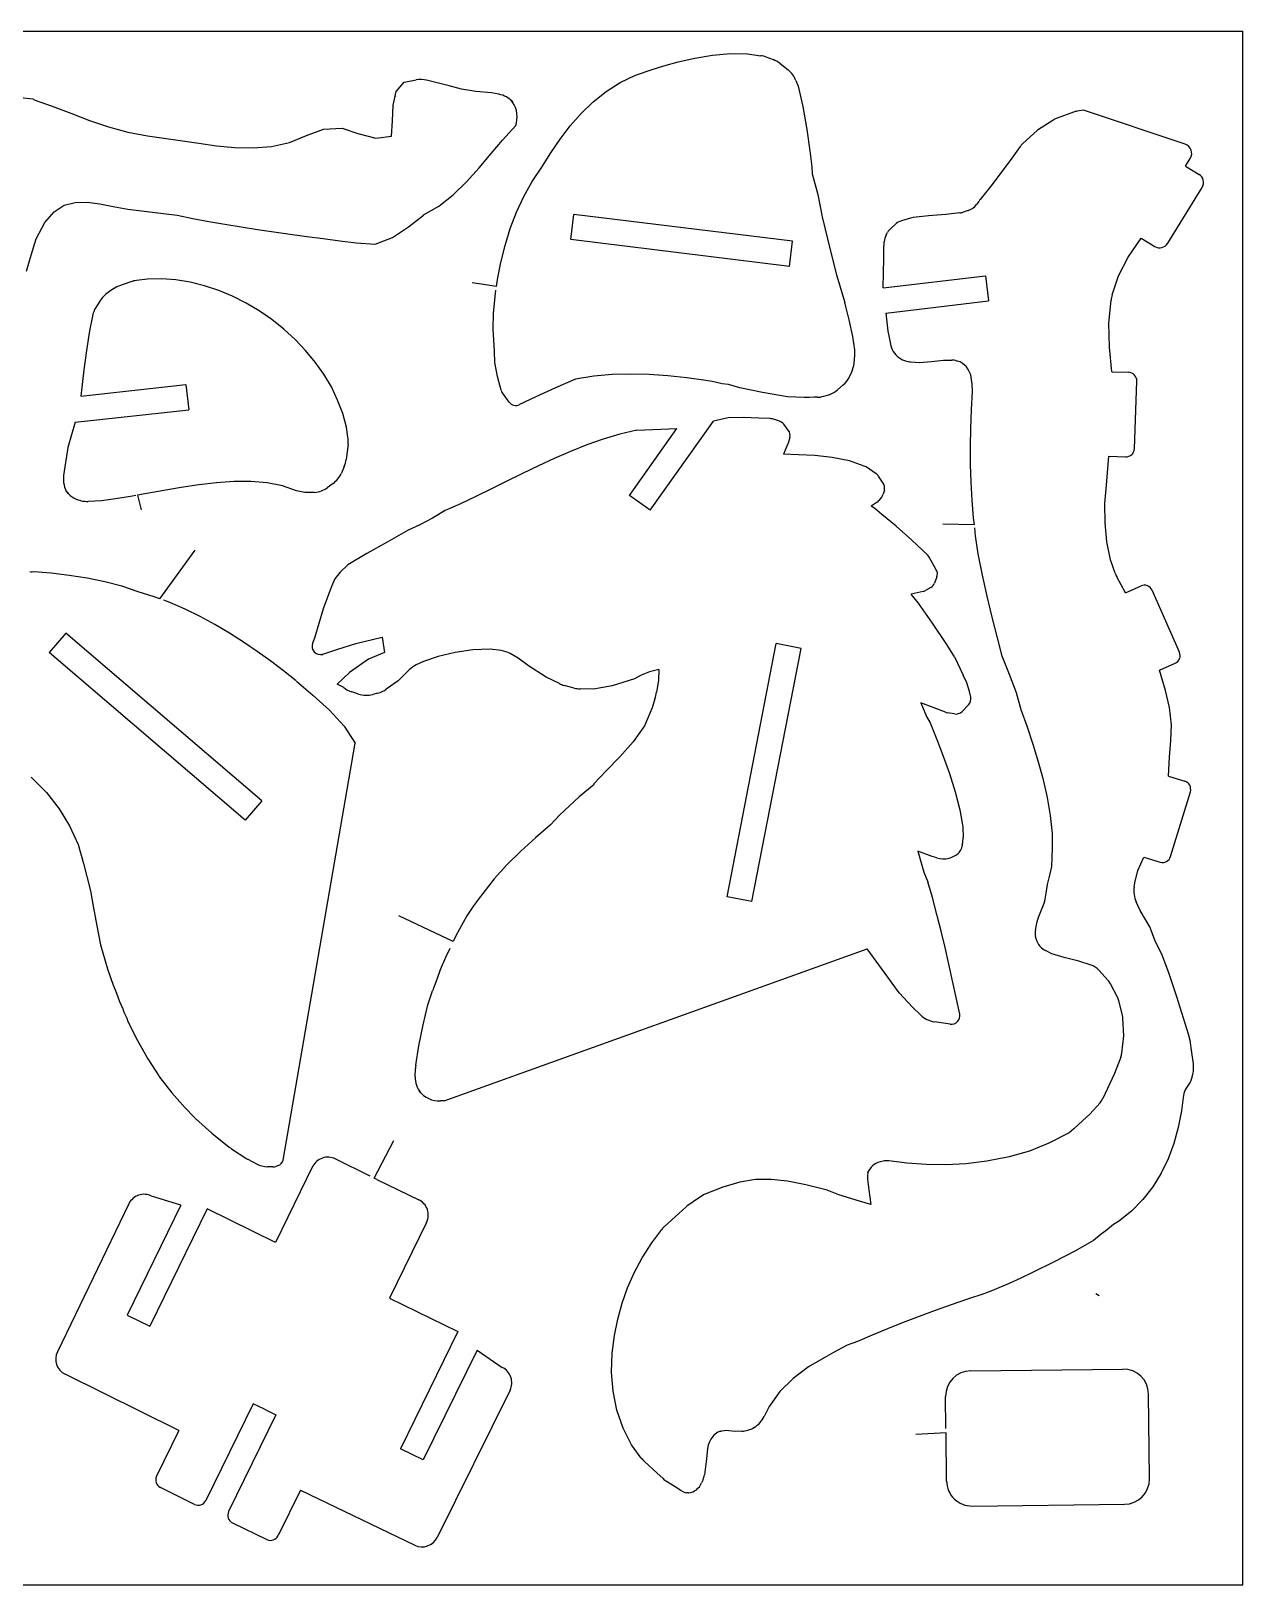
# Model space of a CAD drawing. Extents: x 167 to 467, y 466 to 711.
# Drawn here: x 275.7 to 466.8, y 466.2 to 711.2 of the extents above; entities that cross this region are included whole.
import ezdxf

# ---------------------------------------------------------------- set-up
doc = ezdxf.new("R2010")
doc.units = 0
doc.linetypes.add('AUSGEZOGEN', pattern=[0])
doc.layers.add('01_DREHEN', color=7, linetype='AUSGEZOGEN')
doc.layers.add('02_MITTEL', color=2, linetype='AUSGEZOGEN')

msp = doc.modelspace()

# ---------------------------------------------------------------- linework, layer by layer
at = {"layer": '01_DREHEN'}
for p, q in [((373.646405, 705.114975), (375.46857, 705.722468)), ((375.46857, 705.722468), (377.751784, 706.351755)), ((377.751784, 706.351755), (380.356154, 706.929493)), ((380.356154, 706.929493), (383.141828, 707.382476)), ((383.141828, 707.382476), (385.968942, 707.637376)), ((385.968942, 707.637376), (388.6976, 707.620926)), ((388.6976, 707.620926), (390.772024, 707.320173)), ((391.582235, 707.114447), (392.695523, 706.703843)), ((393.804069, 706.079293), (395.081395, 705.0615)), ((334.523984, 703.145058), (336.427946, 703.489176)), ((341.612199, 702.581845), (338.084503, 703.439684)), ((368.585457, 703.107488), (371.0064, 704.26006)), ((371.0064, 704.26006), (373.646405, 705.114975)), ((396.315792, 703.385303), (396.662304, 702.49592)), ((274.030012, 700.705676), (276.009904, 700.521607)), ((332.797158, 699.501496), (333.272321, 701.661489)), ((333.153902, 700.953987), (333.220084, 700.991845)), ((333.272321, 701.661489), (334.523984, 703.145058)), ((343.588443, 702.052358), (341.612199, 702.581845)), ((345.86496, 701.684025), (343.588443, 702.052358)), ((348.296924, 701.460203), (345.86496, 701.684025)), ((349.46291, 701.238217), (348.296924, 701.460203)), ((364.32793, 700.054714), (366.365363, 701.693571)), ((366.365363, 701.693571), (368.585457, 703.107488)), ((396.662304, 702.49592), (397.412408, 699.298171)), ((276.009904, 700.521607), (276.081216, 700.458789)), ((276.081216, 700.458789), (276.152527, 700.39597)), ((276.152527, 700.39597), (276.223839, 700.333152)), ((276.223839, 700.333152), (279.059052, 699.333253)), ((279.059052, 699.333253), (281.956948, 698.229757)), ((332.690655, 697.031947), (332.797158, 699.501496)), ((351.296913, 700.40888), (351.654362, 700.021539)), ((362.454987, 698.227289), (364.32793, 700.054714)), ((397.412408, 699.298171), (398.037359, 695.70019)), ((440.083048, 698.426674), (437.483114, 697.467741)), ((441.670856, 698.704311), (440.635614, 698.5656)), ((457.694137, 693.342655), (441.670856, 698.704311)), ((281.956948, 698.229757), (284.911568, 697.116756)), ((284.911568, 697.116756), (287.916922, 696.088341)), ((287.916922, 696.088341), (290.967086, 695.238572)), ((321.833037, 695.755725), (324.755617, 695.877182)), ((324.755617, 695.877182), (327.25616, 695.042977)), ((332.54497, 694.619711), (332.690655, 697.031947)), ((350.058752, 693.977976), (352.136491, 696.335292)), ((352.136491, 696.335292), (352.228633, 696.689703)), ((359.129805, 694.152032), (360.728336, 696.247579)), ((360.728336, 696.247579), (362.454987, 698.227289)), ((436.980225, 697.219394), (434.412882, 695.595215)), ((290.967086, 695.238572), (294.056105, 694.661541)), ((294.056105, 694.661541), (302.165572, 693.533294)), ((302.165572, 693.533294), (304.972744, 693.107055)), ((313.595413, 693.023188), (316.480774, 693.636216)), ((316.480774, 693.636216), (319.160828, 694.752325)), ((319.160828, 694.752325), (321.833037, 695.755725)), ((327.25616, 695.042977), (330.073333, 694.288647)), ((330.073333, 694.288647), (332.54497, 694.619711)), ((348.262743, 691.875246), (350.058752, 693.977976)), ((357.641238, 691.976994), (359.129805, 694.152032)), ((398.037359, 695.70019), (398.510225, 692.322008)), ((434.412882, 695.595215), (432.037374, 693.424961)), ((304.972744, 693.107055), (307.824618, 692.83141)), ((307.824618, 692.83141), (310.70443, 692.779164)), ((310.70443, 692.779164), (313.595413, 693.023188)), ((346.380048, 689.650135), (348.262743, 691.875246)), ((356.244374, 689.758789), (357.641238, 691.976994)), ((398.510225, 692.322008), (398.804149, 689.783583)), ((431.67066, 693.012591), (430.076505, 690.794672)), ((457.741868, 689.91059), (458.495228, 691.133362)), ((344.39182, 687.437061), (346.380048, 689.650135)), ((354.741123, 687.501634), (356.244374, 689.758789)), ((398.804149, 689.783583), (398.892214, 688.704994)), ((398.892214, 688.704994), (399.778587, 685.433868)), ((430.076505, 690.794672), (427.021879, 686.757498)), ((457.741868, 689.91059), (459.870292, 688.599251)), ((342.279313, 685.370413), (344.39182, 687.437061)), ((353.414006, 685.116406), (354.741123, 687.501634)), ((427.021879, 686.757498), (425.367197, 684.637772)), ((454.94033, 677.737847), (460.36055, 686.53536)), ((279.341765, 682.720926), (280.939388, 683.737152)), ((280.939388, 683.737152), (282.669275, 684.187329)), ((282.669275, 684.187329), (284.53402, 684.210191)), ((284.53402, 684.210191), (286.536156, 683.944407)), ((286.536156, 683.944407), (288.678344, 683.528717)), ((337.60618, 682.214072), (340.023682, 683.584609)), ((340.023682, 683.584609), (342.279313, 685.370413)), ((352.257916, 682.625052), (353.414006, 685.116406)), ((399.778587, 685.433868), (400.447899, 681.91599)), ((425.144408, 684.335312), (424.777461, 683.846837)), ((425.204702, 684.428442), (425.144408, 684.335312)), ((425.281001, 684.526376), (425.204702, 684.428442)), ((425.367197, 684.637772), (425.281001, 684.526376)), ((277.873841, 680.99998), (279.341765, 682.720926)), ((288.678344, 683.528717), (290.96308, 683.10182)), ((290.96308, 683.10182), (298.756789, 682.178205)), ((298.756789, 682.178205), (301.23106, 681.663217)), ((301.23106, 681.663217), (303.735712, 681.182034)), ((303.735712, 681.182034), (306.266621, 680.731199)), ((335.202495, 680.322774), (337.610427, 682.147007)), ((337.606809, 682.204146), (337.60618, 682.214072)), ((337.608382, 682.179298), (337.606809, 682.204146)), ((337.610427, 682.147007), (337.608382, 682.179298)), ((351.267741, 680.049516), (352.257916, 682.625052)), ((360.814718, 678.318964), (361.302529, 682.289067)), ((395.793549, 678.051116), (361.302529, 682.289067)), ((400.447899, 681.91599), (401.286923, 678.443867)), ((414.355339, 681.7007), (412.952866, 681.273126)), ((417.222684, 682.087257), (414.814449, 681.797514)), ((419.957401, 682.278771), (417.222684, 682.087257)), ((422.158175, 682.536411), (419.957401, 682.278771)), ((423.482217, 682.916538), (422.684945, 682.653031)), ((276.533021, 678.435544), (277.873841, 680.99998)), ((306.266621, 680.731199), (308.81983, 680.307295)), ((308.81983, 680.307295), (311.391284, 679.906834)), ((311.391284, 679.906834), (313.976923, 679.526394)), ((313.976923, 679.526394), (316.572791, 679.162526)), ((316.572791, 679.162526), (319.174762, 678.811805)), ((319.174762, 678.811805), (321.778879, 678.47078)), ((332.694234, 678.63736), (335.202495, 680.322774)), ((350.438344, 677.411729), (351.267741, 680.049516)), ((410.555719, 679.051929), (410.759973, 679.429815)), ((411.94947, 680.707049), (411.324814, 680.14648)), ((275.743231, 675.880647), (276.533021, 678.435544)), ((321.778879, 678.47078), (324.381087, 678.135998)), ((324.381087, 678.135998), (326.977325, 677.804036)), ((326.977325, 677.804036), (329.98581, 677.621028)), ((329.98581, 677.621028), (332.694234, 678.63736)), ((349.764568, 674.733651), (350.438344, 677.411729)), ((395.305738, 674.081012), (360.814718, 678.318964)), ((395.305738, 674.081012), (395.793549, 678.051116)), ((401.286923, 678.443867), (401.748487, 676.51161)), ((401.748487, 676.51161), (402.704118, 672.760293)), ((410.152459, 676.746055), (410.241983, 677.977316)), ((410.192132, 675.361387), (410.152459, 676.746055)), ((448.679113, 675.537657), (450.741507, 678.562937)), ((450.741507, 678.562937), (452.876439, 677.247588)), ((274.977158, 673.322841), (275.743231, 675.880647)), ((349.241335, 672.037243), (349.764568, 674.733651)), ((410.053205, 670.707766), (410.192132, 675.361387)), ((447.183983, 672.602333), (448.679113, 675.537657)), ((291.465256, 671.667951), (289.506783, 670.967102)), ((294.075701, 672.090642), (292.317185, 671.870987)), ((296.307484, 672.139941), (294.075701, 672.090642)), ((298.560544, 671.974813), (296.307484, 672.139941)), ((300.82011, 671.605726), (298.560544, 671.974813)), ((303.071373, 671.043181), (300.82011, 671.605726)), ((349.084409, 670.918824), (345.26021, 671.485561)), ((349.084409, 670.918824), (349.241335, 672.037243)), ((402.704118, 672.760293), (404.009387, 668.399786)), ((410.053205, 670.707766), (426.193001, 672.621973)), ((426.193001, 672.621973), (426.664101, 668.649852)), ((446.19117, 669.607665), (447.183983, 672.602333)), ((288.432433, 670.384308), (287.521199, 669.69098)), ((305.299527, 670.297679), (303.071373, 671.043181)), ((307.489798, 669.379687), (305.299527, 670.297679)), ((309.627345, 668.299739), (307.489798, 669.379687)), ((348.625969, 666.677172), (348.863505, 669.344435)), ((348.863505, 669.344435), (349.003206, 670.340087)), ((286.540135, 668.609701), (285.909599, 667.58887)), ((311.697395, 667.068303), (309.627345, 668.299739)), ((313.685174, 665.695848), (311.697395, 667.068303)), ((348.559925, 664.226206), (348.625969, 666.677172)), ((404.685412, 665.669895), (404.061797, 668.207364)), ((410.467508, 666.728908), (426.664101, 668.649852)), ((410.467508, 666.728908), (410.796357, 663.875671)), ((445.63159, 665.12159), (446.009321, 668.761787)), ((285.388329, 666.260697), (284.930576, 663.939267)), ((315.575841, 664.192906), (313.685174, 665.695848)), ((317.354623, 662.569945), (315.575841, 664.192906)), ((348.761662, 660.753709), (348.559925, 664.226206)), ((405.305366, 663.049948), (404.685412, 665.669895)), ((445.729007, 661.382992), (445.63159, 665.12159)), ((284.930576, 663.939267), (284.435815, 660.851012)), ((319.006713, 660.837467), (317.354623, 662.569945)), ((405.579461, 660.949199), (405.305366, 663.049948)), ((410.796357, 663.875671), (410.946683, 663.160143)), ((410.946683, 663.160143), (411.285374, 661.573615)), ((284.435815, 660.851012), (284.028369, 657.785379)), ((320.517303, 659.005972), (319.006713, 660.837467)), ((348.836934, 658.955856), (348.761662, 660.753709)), ((405.482691, 658.832755), (405.596206, 660.064665)), ((411.835899, 660.433797), (412.050886, 660.173088)), ((413.134467, 659.387149), (413.604729, 659.202685)), ((415.785819, 658.941654), (417.697501, 659.09803)), ((417.697501, 659.09803), (419.576057, 659.296313)), ((419.576057, 659.296313), (420.877273, 659.310985)), ((421.636879, 659.209421), (421.814852, 659.1588)), ((446.110265, 657.489235), (445.729007, 661.382992)), ((284.028369, 657.785379), (283.560028, 653.653699)), ((321.87162, 657.085928), (320.517303, 659.005972)), ((323.054822, 655.087867), (321.87162, 657.085928)), ((349.230557, 656.713219), (348.836934, 658.955856)), ((349.825066, 654.56494), (349.230557, 656.713219)), ((364.422324, 656.767037), (361.556573, 656.304902)), ((367.31441, 657.032355), (364.422324, 656.767037)), ((370.230498, 657.12087), (367.31441, 657.032355)), ((373.168181, 657.052448), (370.230498, 657.12087)), ((376.125067, 656.847071), (373.168181, 657.052448)), ((379.098838, 656.524725), (376.125067, 656.847071)), ((404.734117, 656.693303), (405.106981, 657.471625)), ((414.419483, 659.023277), (415.785819, 658.941654)), ((423.132662, 658.302499), (423.188751, 658.23529)), ((423.895364, 656.98221), (423.52609, 657.720097)), ((424.111848, 655.502559), (423.895364, 656.98221)), ((446.110265, 657.489235), (448.775154, 657.392639)), ((283.560028, 653.653699), (300.137037, 655.458114)), ((300.137037, 655.458114), (300.569877, 651.481642)), ((324.052136, 653.02226), (323.054822, 655.087867)), ((358.404677, 654.922613), (355.282969, 653.530669)), ((361.556573, 656.304902), (358.404677, 654.922613)), ((382.087059, 656.105258), (379.098838, 656.524725)), ((383.123386, 655.943585), (382.087059, 656.105258)), ((384.66698, 655.565086), (383.123386, 655.943585)), ((385.672433, 655.463101), (384.66698, 655.565086)), ((387.445859, 654.954154), (385.672433, 655.463101)), ((391.06413, 654.190108), (387.445859, 654.954154)), ((394.965282, 653.55112), (391.06413, 654.190108)), ((402.862883, 654.621742), (403.767933, 655.417495)), ((423.982496, 651.482068), (424.134423, 654.435302)), ((424.134423, 654.435302), (424.111848, 655.502559)), ((449.672917, 645.352336), (450.059301, 656.011896)), ((324.84879, 650.899573), (324.052136, 653.02226)), ((351.073637, 652.709476), (350.033273, 654.13429)), ((355.282969, 653.530669), (352.731346, 652.295614)), ((397.587319, 653.417256), (394.965282, 653.55112)), ((398.381807, 653.438719), (397.587319, 653.417256)), ((399.196444, 653.453771), (398.381807, 653.438719)), ((399.674214, 653.460638), (399.196444, 653.453771)), ((400.641216, 653.583219), (400.362014, 653.53027)), ((401.433507, 653.806683), (400.641216, 653.583219)), ((401.650041, 653.889463), (401.433507, 653.806683)), ((282.67562, 649.533844), (281.498348, 645.537618)), ((282.67562, 649.533844), (300.569877, 651.481642)), ((325.429942, 648.73034), (324.84879, 650.899573)), ((373.327565, 635.672682), (383.309961, 649.703618)), ((385.612955, 650.218694), (383.309961, 649.703618)), ((388.045685, 650.287714), (385.612955, 650.218694)), ((390.481626, 650.154644), (388.045685, 650.287714)), ((392.235031, 650.103468), (390.481626, 650.154644)), ((393.73331, 649.683007), (392.598152, 650.041984)), ((423.879915, 648.57895), (423.982496, 651.482068)), ((325.675986, 647.183911), (325.429942, 648.73034)), ((365.923788, 646.853985), (363.32551, 645.939158)), ((368.553941, 647.643317), (365.923788, 646.853985)), ((371.218197, 648.285765), (368.553941, 647.643317)), ((370.068307, 637.991501), (377.556391, 648.516511)), ((371.218197, 648.285765), (377.556391, 648.516511)), ((395.111465, 648.280862), (394.389553, 649.222802)), ((395.334002, 647.099268), (395.130591, 646.396145)), ((423.832729, 645.71539), (423.879915, 648.57895)), ((281.498348, 645.537618), (280.843182, 641.146891)), ((325.69473, 646.058825), (325.393178, 643.648598)), ((360.757018, 644.920171), (358.216116, 643.818419)), ((363.32551, 645.939158), (360.757018, 644.920171)), ((395.130591, 646.396145), (394.344916, 644.501354)), ((396.719471, 644.407079), (394.344916, 644.501354)), ((399.266938, 644.268057), (396.719471, 644.407079)), ((423.846978, 642.88076), (423.832729, 645.71539)), ((325.095248, 642.556841), (324.644845, 641.515835)), ((355.700651, 642.655196), (353.208494, 641.451902)), ((358.216116, 643.818419), (355.700651, 642.655196)), ((402.03345, 643.977611), (399.266938, 644.268057)), ((404.774926, 643.4406), (402.03345, 643.977611)), ((407.089636, 642.617909), (404.774926, 643.4406)), ((408.980889, 641.39797), (407.386325, 642.468549)), ((423.928641, 640.064481), (423.846978, 642.88076)), ((445.262127, 639.623492), (445.627284, 644.164785)), ((445.627284, 644.164785), (448.292174, 644.068189)), ((302.161844, 639.671105), (299.376808, 639.251773)), ((304.948235, 639.993137), (302.161844, 639.671105)), ((307.69798, 640.176833), (304.948235, 639.993137)), ((310.373169, 640.181298), (307.69798, 640.176833)), ((312.935869, 639.965501), (310.373169, 640.181298)), ((315.348039, 639.488507), (312.935869, 639.965501)), ((317.57181, 638.709322), (315.348039, 639.488507)), ((323.323428, 639.867081), (322.398109, 639.195431)), ((350.737416, 640.229926), (348.285366, 639.010574)), ((353.208494, 641.451902), (350.737416, 640.229926)), ((410.08326, 639.899497), (409.355193, 641.018258)), ((424.083808, 637.25602), (423.928641, 640.064481)), ((445.024989, 636.729217), (445.262127, 639.623492)), ((283.623394, 637.153095), (283.512913, 637.179476)), ((286.800299, 637.129008), (284.709523, 637.046809)), ((289.009253, 637.420447), (286.800299, 637.129008)), ((291.40935, 637.819442), (289.009253, 637.420447)), ((292.230732, 637.969198), (291.40935, 637.819442)), ((293.962624, 638.28496), (292.48053, 638.014741)), ((292.48053, 638.014741), (293.053037, 635.705693)), ((296.631066, 638.776068), (293.962624, 638.28496)), ((299.376808, 639.251773), (296.631066, 638.776068)), ((318.869326, 638.454476), (317.57181, 638.709322)), ((320.18715, 638.424674), (318.869326, 638.454476)), ((320.472546, 638.455106), (320.18715, 638.424674)), ((345.850113, 637.815236), (343.429502, 636.66524)), ((348.285366, 639.010574), (345.850113, 637.815236)), ((373.327565, 635.672682), (370.068307, 637.991501)), ((409.828911, 637.715812), (409.387889, 637.171796)), ((410.249757, 638.812996), (410.077192, 638.196213)), ((424.318446, 634.444728), (424.083808, 637.25602)), ((341.021405, 635.581986), (338.98221, 634.388866)), ((343.429502, 636.66524), (341.021405, 635.581986)), ((409.121236, 636.922284), (408.195302, 636.268462)), ((408.765284, 635.90972), (408.195302, 636.268462)), ((409.865849, 634.954246), (408.765284, 635.90972)), ((412.119242, 633.142933), (409.865849, 634.954246)), ((445.044689, 633.676848), (445.024989, 636.729217)), ((335.159816, 632.490475), (331.862111, 630.620556)), ((337.004017, 633.351191), (335.159816, 632.490475)), ((338.98221, 634.388866), (337.004017, 633.351191)), ((414.578679, 630.930362), (412.119242, 633.142933)), ((424.443566, 633.34086), (419.459072, 633.426757)), ((424.443566, 633.34086), (424.318446, 634.444728)), ((424.638611, 631.620081), (424.495098, 632.886225)), ((445.330604, 630.65234), (445.044689, 633.676848)), ((331.862111, 630.620556), (328.634111, 628.809404)), ((417.090868, 628.57911), (414.578679, 630.930362)), ((425.050344, 628.771451), (424.638611, 631.620081)), ((445.892169, 627.841601), (445.330604, 630.65234)), ((296.027079, 621.684537), (301.592205, 629.350344)), ((328.634111, 628.809404), (325.667032, 627.014248)), ((418.448166, 626.270868), (417.344898, 628.253879)), ((425.735677, 625.404548), (425.050344, 628.771451)), ((446.627267, 625.748172), (445.892169, 627.841601)), ((275.726154, 625.868288), (275.540813, 625.951445)), ((275.876543, 625.860949), (275.726154, 625.868288)), ((276.13901, 625.945619), (275.876543, 625.860949)), ((278.889337, 625.704313), (276.13901, 625.945619)), ((281.706321, 625.37603), (278.889337, 625.704313)), ((284.537795, 624.940492), (281.706321, 625.37603)), ((287.331532, 624.377296), (284.537795, 624.940492)), ((323.632825, 624.821994), (323.06923, 623.643013)), ((324.468718, 625.890576), (323.632825, 624.821994)), ((325.667032, 627.014248), (324.468718, 625.890576)), ((418.529732, 625.149894), (418.150571, 624.149977)), ((426.4632, 622.078327), (425.735677, 625.404548)), ((448.281206, 622.644645), (446.901892, 625.135956)), ((290.035348, 623.666089), (287.331532, 624.377296)), ((292.597012, 622.786516), (290.035348, 623.666089)), ((295.14353, 622.012787), (292.597012, 622.786516)), ((323.06923, 623.643013), (321.776944, 620.09316)), ((416.348506, 622.814068), (414.485544, 622.401655)), ((415.621794, 621.016652), (414.485544, 622.401655)), ((417.590572, 623.479833), (416.74702, 622.972986)), ((448.281206, 622.644645), (450.721758, 623.719204)), ((456.777549, 613.274002), (452.479313, 623.036208)), ((296.027079, 621.684537), (295.14353, 622.012787)), ((297.586623, 621.105145), (296.625053, 621.462381)), ((299.995499, 620.063276), (297.586623, 621.105145)), ((302.365855, 618.902602), (299.995499, 620.063276)), ((321.776944, 620.09316), (320.398564, 615.501025)), ((417.841627, 617.823414), (415.621794, 621.016652)), ((427.241704, 618.788027), (426.4632, 622.078327)), ((304.693356, 617.638611), (302.365855, 618.902602)), ((306.97376, 616.286803), (304.693356, 617.638611)), ((420.089259, 614.461875), (417.841627, 617.823414)), ((428.079929, 615.528967), (427.241704, 618.788027)), ((281.18454, 616.272176), (278.584995, 613.232103)), ((312.091949, 589.843465), (281.18454, 616.272176)), ((309.202785, 614.862626), (306.97376, 616.286803)), ((320.398564, 615.501025), (320.093909, 614.671626)), ((326.937445, 614.633813), (331.057402, 615.610639)), ((331.057402, 615.610639), (331.422005, 613.221718)), ((428.836216, 612.646369), (428.079929, 615.528967)), ((309.492403, 586.803392), (278.584995, 613.232103)), ((311.376117, 613.381595), (309.202785, 614.862626)), ((313.489452, 611.859131), (311.376117, 613.381595)), ((321.573795, 612.891877), (324.080617, 613.739604)), ((321.698995, 612.926306), (321.573795, 612.891877)), ((324.080617, 613.739604), (326.937445, 614.633813)), ((331.422005, 613.221718), (328.905535, 612.191752)), ((339.909442, 612.570733), (337.599773, 611.784811)), ((342.554617, 613.221651), (339.909442, 612.570733)), ((345.345055, 613.642479), (342.554617, 613.221651)), ((348.090432, 613.738258), (345.345055, 613.642479)), ((349.842788, 613.511828), (348.090432, 613.738258)), ((352.531463, 612.344076), (351.268672, 613.043703)), ((385.451462, 574.697436), (393.215924, 614.615575)), ((389.377836, 573.933719), (397.142298, 613.851858)), ((397.142298, 613.851858), (393.215924, 614.615575)), ((421.327216, 612.549715), (420.089259, 614.461875)), ((421.327216, 612.549715), (422.666161, 609.667776)), ((429.980177, 609.731893), (428.836216, 612.646369)), ((315.538524, 610.310755), (313.489452, 611.859131)), ((317.519028, 608.751887), (315.538524, 610.310755)), ((325.920112, 610.057164), (323.95325, 608.227156)), ((328.905535, 612.191752), (325.920112, 610.057164)), ((335.315596, 610.46078), (333.587694, 608.740961)), ((337.599773, 611.784811), (336.456607, 611.255463)), ((354.153126, 611.125014), (352.531463, 612.344076)), ((356.910368, 609.346572), (354.153126, 611.125014)), ((373.22689, 610.145535), (371.906301, 609.616848)), ((374.675182, 610.54813), (373.22689, 610.145535)), ((374.675182, 610.54813), (374.629045, 608.813508)), ((453.654001, 610.441887), (456.094552, 611.516446)), ((454.560204, 607.223498), (453.654001, 610.441887)), ((317.550447, 608.68364), (320.162851, 606.510164)), ((325.002711, 607.715228), (323.95325, 608.227156)), ((325.018568, 607.702391), (325.002711, 607.715228)), ((333.587694, 608.740961), (331.717983, 607.420173)), ((359.035992, 608.307715), (356.910368, 609.346572)), ((361.349991, 607.615981), (359.768504, 608.034736)), ((367.312382, 607.948886), (364.373791, 607.431969)), ((370.836495, 609.050752), (367.312382, 607.948886)), ((371.906301, 609.616848), (370.836495, 609.050752)), ((374.629045, 608.813508), (374.312402, 606.969033)), ((423.232092, 608.433023), (422.666161, 609.667776)), ((423.703991, 607.077331), (423.232092, 608.433023)), ((431.115195, 606.876522), (429.980177, 609.731893)), ((320.162851, 606.510164), (322.782951, 604.144836)), ((327.33271, 606.669251), (326.292454, 607.009339)), ((330.412504, 606.81487), (329.578057, 606.598865)), ((364.373791, 607.431969), (362.274808, 607.483952)), ((374.0841, 605.937195), (373.638118, 604.516315)), ((419.883999, 603.797307), (415.980773, 605.280343)), ((415.980773, 605.280343), (416.912824, 603.138747)), ((423.88662, 606.17685), (423.703991, 607.077331)), ((431.844573, 604.171182), (431.115195, 606.876522)), ((455.21864, 604.538369), (454.560204, 607.223498)), ((322.782951, 604.144836), (325.099843, 601.602702)), ((373.638118, 604.516315), (372.425253, 601.663455)), ((416.912824, 603.138747), (417.47592, 602.116137)), ((421.322071, 603.528517), (420.135441, 603.729005)), ((423.537334, 604.983893), (422.501624, 603.915266)), ((432.809477, 601.446565), (431.844573, 604.171182)), ((455.54416, 601.812328), (455.21864, 604.538369)), ((325.099843, 601.602702), (326.802624, 598.898808)), ((372.425253, 601.663455), (370.625302, 599.115933)), ((417.47592, 602.116137), (417.910266, 601.054343)), ((417.910266, 601.054343), (418.638807, 599.247228)), ((433.730839, 598.697901), (432.809477, 601.446565)), ((455.405187, 599.343402), (455.54416, 601.812328)), ((315.481083, 533.189209), (326.802624, 598.898808)), ((370.625302, 599.115933), (368.556873, 596.780663)), ((418.638807, 599.247228), (419.545541, 596.886159)), ((434.582191, 595.927313), (433.730839, 598.697901)), ((455.23953, 596.719953), (455.405187, 599.343402)), ((368.556873, 596.780663), (366.43309, 594.592625)), ((419.545541, 596.886159), (420.514464, 594.162497)), ((435.337115, 593.137016), (434.582191, 595.927313)), ((455.060943, 593.699766), (455.23953, 596.719953)), ((275.714134, 593.559149), (278.154669, 591.1184)), ((366.43309, 594.592625), (364.467075, 592.4868)), ((420.514464, 594.162497), (421.429575, 591.267609)), ((435.969121, 590.329202), (435.337115, 593.137016)), ((455.060943, 593.699766), (457.611924, 592.922936)), ((278.154669, 591.1184), (280.13616, 588.593466)), ((362.117652, 590.45111), (359.08473, 587.596704)), ((364.473099, 592.419871), (362.117652, 590.45111)), ((364.467075, 592.4868), (364.469976, 592.454573)), ((364.469976, 592.454573), (364.472208, 592.429776)), ((364.472208, 592.429776), (364.473099, 592.419871)), ((421.429575, 591.267609), (422.17487, 588.392857)), ((455.391683, 581.055106), (458.499, 591.259031)), ((280.13616, 588.593466), (281.764259, 585.899656)), ((312.091949, 589.843465), (309.492403, 586.803392)), ((422.17487, 588.392857), (422.634347, 585.729606)), ((436.451719, 587.506066), (435.969121, 590.329202)), ((281.764259, 585.899656), (283.144673, 582.952238)), ((357.589546, 586.065234), (355.252119, 584.013958)), ((359.08473, 587.596704), (357.589546, 586.065234)), ((422.634347, 585.729606), (422.676851, 584.063275)), ((436.758485, 584.669789), (436.451719, 587.506066)), ((355.252119, 584.013958), (352.943268, 581.915057)), ((436.745154, 582.372372), (436.758485, 584.669789)), ((283.144673, 582.952238), (283.990105, 579.94602)), ((352.943268, 581.915057), (350.736867, 579.757367)), ((417.787509, 581.053253), (415.540575, 581.897182)), ((415.540575, 581.897182), (416.4872, 578.605963)), ((418.539551, 580.84183), (417.787509, 581.053253)), ((420.195621, 580.726137), (420.438182, 580.776688)), ((421.897062, 581.533602), (421.887608, 581.525992)), ((422.533805, 582.896418), (422.346244, 582.217305)), ((436.636155, 579.477695), (436.745154, 582.372372)), ((450.221962, 578.839812), (451.176797, 580.94486)), ((451.176797, 580.94486), (453.727778, 580.16803)), ((283.990105, 579.94602), (285.086108, 575.6289)), ((350.736867, 579.757367), (348.70679, 577.529724)), ((416.4872, 578.605963), (417.104816, 577.07687)), ((436.370548, 578.08771), (436.636155, 579.477695)), ((449.752627, 576.877593), (450.221962, 578.839812)), ((348.70679, 577.529724), (346.92691, 575.220967)), ((417.819673, 574.577109), (417.104816, 577.07687)), ((435.750167, 575.244834), (435.989054, 576.648305)), ((435.989054, 576.648305), (436.370548, 578.08771)), ((449.64519, 576.228357), (449.752627, 576.877593)), ((285.086108, 575.6289), (285.480865, 573.24231)), ((345.942369, 573.887878), (345.497114, 573.283919)), ((346.386506, 574.487475), (345.942369, 573.887878)), ((346.92691, 575.220967), (346.386506, 574.487475)), ((389.377836, 573.933719), (385.451462, 574.697436)), ((418.547092, 571.91895), (417.819673, 574.577109)), ((434.487489, 571.315096), (435.446905, 573.71335)), ((435.607545, 574.304103), (435.750167, 575.244834)), ((450.601614, 572.51905), (449.964703, 573.888261)), ((285.480865, 573.24231), (286.099555, 570.12438)), ((342.247955, 567.669738), (333.675267, 571.673263)), ((344.431925, 571.717362), (342.665254, 568.549913)), ((345.497114, 573.283919), (344.431925, 571.717362)), ((419.225066, 569.291762), (418.547092, 571.91895)), ((452.09314, 569.94121), (450.601614, 572.51905)), ((286.099555, 570.12438), (286.670565, 567.102114)), ((342.665254, 568.549913), (342.247955, 567.669738)), ((419.850349, 566.679904), (419.225066, 569.291762)), ((434.087432, 569.456366), (434.342401, 570.816096)), ((434.146628, 568.176785), (434.093656, 568.441328)), ((453.005569, 567.607465), (452.09314, 569.94121)), ((286.670565, 567.102114), (287.760491, 563.338472)), ((340.854554, 542.530689), (407.520462, 566.466849)), ((341.7258, 566.568397), (341.049608, 565.142161)), ((410.79355, 562.044105), (407.520462, 566.466849)), ((422.131576, 556.211595), (419.850349, 566.679904)), ((434.864233, 566.822128), (434.779918, 566.915742)), ((436.672122, 565.721704), (435.67132, 566.212613)), ((453.980449, 565.644957), (453.005569, 567.607465)), ((341.049608, 565.142161), (340.217772, 563.180729)), ((438.603888, 565.139552), (436.672122, 565.721704)), ((440.9283, 564.526266), (438.603888, 565.139552)), ((442.853134, 563.935112), (440.9283, 564.526266)), ((455.151813, 562.534589), (453.980449, 565.644957)), ((287.760491, 563.338472), (288.309033, 561.798321)), ((288.309033, 561.798321), (288.580668, 560.939434)), ((339.683597, 561.633307), (339.030084, 559.867025)), ((340.217772, 563.180729), (339.683597, 561.633307)), ((412.582497, 559.576258), (410.79355, 562.044105)), ((445.532685, 561.499242), (444.066148, 563.154415)), ((456.354338, 558.947152), (455.151813, 562.534589)), ((288.580668, 560.939434), (289.167197, 559.520324)), ((289.167197, 559.520324), (289.66401, 558.192249)), ((338.284264, 557.676481), (339.030084, 559.867025)), ((414.668405, 557.307564), (412.582497, 559.576258)), ((446.995592, 558.884023), (445.896683, 560.972522)), ((457.422725, 555.553399), (456.354338, 558.947152)), ((289.66401, 558.192249), (290.15637, 557.049595)), ((290.15637, 557.049595), (290.360108, 556.509877)), ((290.360108, 556.509877), (290.788498, 555.569992)), ((337.560038, 554.525539), (338.284264, 557.676481)), ((415.955626, 556.061954), (414.668405, 557.307564)), ((447.793044, 556.03273), (447.221025, 558.295789)), ((290.788498, 555.569992), (290.97824, 555.012813)), ((290.97824, 555.012813), (292.500713, 552.035148)), ((336.82822, 551.177844), (337.560038, 554.525539)), ((420.631819, 554.60902), (418.146152, 554.980376)), ((447.994679, 552.777245), (447.871634, 555.499653)), ((458.191612, 553.024096), (457.422725, 555.553399)), ((292.500713, 552.035148), (294.13811, 549.128653)), ((447.695545, 550.065886), (447.994679, 552.777245)), ((458.495673, 552.030035), (458.191612, 553.024096)), ((458.720251, 550.1663), (458.495673, 552.030035)), ((294.13811, 549.128653), (295.83818, 546.491966)), ((336.360131, 548.154451), (336.82822, 551.177844)), ((447.531245, 549.394211), (446.530884, 546.814444)), ((458.986988, 548.371076), (458.720251, 550.1663)), ((336.289078, 546.323452), (336.313763, 547.61868)), ((446.530884, 546.814444), (444.706536, 542.896751)), ((459.00586, 547.650385), (458.986988, 548.371076)), ((296.024561, 546.227099), (297.899973, 543.778891)), ((336.929381, 544.051241), (337.128126, 543.795107)), ((457.828531, 544.549053), (457.695563, 544.263366)), ((458.453498, 545.482896), (457.828531, 544.549053)), ((458.611071, 545.810079), (458.453498, 545.482896)), ((297.899973, 543.778891), (300.020185, 541.411799)), ((340.854554, 542.530689), (340.248673, 542.50657)), ((444.265114, 542.231775), (442.649286, 540.448753)), ((457.35173, 543.062202), (457.095866, 540.974953)), ((300.020185, 541.411799), (301.360265, 540.016315)), ((301.698341, 539.674156), (304.222678, 537.409447)), ((441.555137, 539.401573), (440.104913, 538.135571)), ((442.649286, 540.448753), (441.555137, 539.401573)), ((457.095866, 540.974953), (456.587234, 538.345304)), ((304.222678, 537.409447), (306.961873, 535.228962)), ((439.37786, 537.502292), (436.180587, 535.835027)), ((440.104913, 538.135571), (439.37786, 537.502292)), ((456.587234, 538.345304), (455.891516, 535.81511)), ((307.309604, 534.981277), (309.550049, 533.490356)), ((329.811717, 530.333789), (332.9005, 536.249592)), ((433.123174, 534.607075), (429.954844, 533.69881)), ((436.180587, 535.835027), (433.123174, 534.607075)), ((455.891516, 535.81511), (454.997323, 533.398376)), ((310.722639, 532.830943), (309.843671, 533.31265)), ((311.32805, 532.552372), (310.722639, 532.830943)), ((311.280039, 532.57691), (311.32805, 532.552372)), ((313.838308, 532.121607), (313.012992, 532.139645)), ((320.101056, 532.150342), (314.250603, 520.183506)), ((314.645887, 532.314823), (314.309185, 532.196592)), ((329.172598, 530.650139), (323.679673, 533.369022)), ((410.069151, 533.01094), (409.567589, 532.896127)), ((413.808661, 532.717995), (410.983728, 533.058962)), ((416.916536, 532.4815), (413.808661, 532.717995)), ((419.97145, 532.430927), (416.916536, 532.4815)), ((423.098972, 532.592029), (419.97145, 532.430927)), ((426.424672, 532.99056), (423.098972, 532.592029)), ((429.954844, 533.69881), (426.424672, 532.99056)), ((454.997323, 533.398376), (453.893406, 531.109117)), ((330.240246, 530.121676), (329.811717, 530.333789)), ((330.240246, 530.121676), (336.83235, 526.938824)), ((387.439445, 529.704174), (384.795013, 528.926927)), ((389.920892, 530.101038), (387.439445, 529.704174)), ((392.389464, 530.144006), (389.920892, 530.101038)), ((394.99529, 529.859665), (392.389464, 530.144006)), ((397.888481, 529.274503), (394.99529, 529.859665)), ((401.219193, 528.415067), (397.888481, 529.274503)), ((407.600623, 530.195133), (407.819733, 528.494391)), ((407.642689, 531.169016), (407.72547, 531.408159)), ((453.893406, 531.109117), (452.568345, 528.961346)), ((299.313949, 526.059926), (294.706573, 527.512398)), ((380.961732, 527.19198), (379.27395, 526.029813)), ((381.837439, 527.742748), (380.961732, 527.19198)), ((384.795013, 528.926927), (381.837439, 527.742748)), ((403.079592, 527.722092), (401.219193, 528.415067)), ((406.333828, 526.719915), (403.079592, 527.722092)), ((407.819733, 528.494391), (408.144669, 526.185065)), ((451.010899, 526.969145), (449.209676, 525.146485)), ((452.568345, 528.961346), (451.010899, 526.969145)), ((291.127957, 526.293718), (279.863882, 502.972172)), ((299.313949, 526.059926), (290.844556, 508.736168)), ((303.495943, 525.506837), (294.438058, 506.979345)), ((314.250603, 520.183506), (303.495943, 525.506837)), ((377.843551, 524.751978), (376.759317, 523.754845)), ((378.982974, 525.797939), (377.843551, 524.751978)), ((408.144669, 526.185065), (406.333828, 526.719915)), ((449.209676, 525.146485), (447.153393, 523.50739)), ((338.068564, 523.366227), (332.218111, 511.399391)), ((373.586338, 520.111886), (375.170971, 522.264595)), ((376.759317, 523.754845), (375.546619, 522.67659)), ((445.185307, 522.029128), (444.456734, 521.518592)), ((446.358604, 523.008304), (445.185307, 522.029128)), ((447.153393, 523.50739), (446.358604, 523.008304)), ((372.085371, 517.763208), (373.586338, 520.111886)), ((443.240397, 520.523194), (440.412665, 518.898043)), ((444.456734, 521.518592), (443.240397, 520.523194)), ((370.816623, 515.416762), (372.085371, 517.763208)), ((436.927238, 517.075637), (433.737814, 515.488474)), ((440.412665, 518.898043), (436.927238, 517.075637)), ((369.762407, 513.044985), (370.816623, 515.416762)), ((431.798092, 514.569054), (429.946664, 513.707098)), ((433.737814, 515.488474), (431.798092, 514.569054)), ((368.905044, 510.620382), (369.762407, 513.044985)), ((425.916829, 512.107955), (423.354359, 511.256898)), ((427.280176, 512.645125), (425.916829, 512.107955)), ((429.946664, 513.707098), (427.280176, 512.645125)), ((444.129309, 511.792242), (443.583893, 512.098769)), ((332.218111, 511.399391), (343.024459, 506.181785)), ((368.226845, 508.115391), (368.905044, 510.620382)), ((420.795202, 510.376489), (418.248042, 509.468432)), ((423.354359, 511.256898), (420.795202, 510.376489)), ((290.844556, 508.736168), (294.438058, 506.979345)), ((367.7102, 505.502507), (368.226845, 508.115391)), ((413.224499, 507.576146), (410.76545, 506.59533)), ((415.721592, 508.534426), (413.224499, 507.576146)), ((418.248042, 509.468432), (415.721592, 508.534426)), ((343.024459, 506.181785), (333.966574, 487.654293)), ((367.337386, 502.754172), (367.7102, 505.502507)), ((408.353154, 505.593643), (405.996291, 504.572756)), ((410.76545, 506.59533), (408.353154, 505.593643)), ((346.029469, 503.221227), (337.560076, 485.89747)), ((346.029469, 503.221227), (350.0055, 500.477367)), ((367.211705, 499.753743), (367.337386, 502.754172)), ((402.225621, 502.865651), (401.120968, 502.210507)), ((404.409856, 504.02366), (402.225621, 502.865651)), ((405.996291, 504.572756), (404.409856, 504.02366)), ((398.316263, 500.563916), (395.859917, 498.735974)), ((401.120968, 502.210507), (398.316263, 500.563916)), ((423.859455, 499.959642), (447.85757, 500.24062)), ((299.012755, 490.53304), (281.076602, 499.41106)), ((367.489891, 496.741925), (367.211705, 499.753743)), ((395.859917, 498.735974), (393.770981, 496.675921)), ((351.241713, 496.90477), (339.755574, 473.691789)), ((368.090521, 493.770989), (367.489891, 496.741925)), ((393.770981, 496.675921), (392.0685, 494.333001)), ((419.965698, 490.865518), (419.906599, 495.913126)), ((452.060185, 482.955478), (451.904086, 496.287764)), ((310.728715, 494.765309), (303.269242, 479.507297)), ((314.322217, 493.008486), (306.862744, 477.750474)), ((312.525466, 493.886898), (310.728715, 494.765309)), ((312.525466, 493.886898), (314.322217, 493.008486)), ((369.047269, 490.920323), (368.090521, 493.770989)), ((392.0685, 494.333001), (391.295124, 492.737001)), ((299.012755, 490.53304), (295.496244, 483.340178)), ((370.393748, 488.269361), (369.047269, 490.920323)), ((384.243586, 490.378778), (384.516608, 490.45643)), ((386.808184, 490.411517), (385.709558, 490.514056)), ((387.782204, 490.447588), (386.808184, 490.411517)), ((389.739384, 491.042917), (389.678047, 491.006456)), ((419.973895, 490.165471), (415.211637, 489.901675)), ((420.062698, 482.58084), (419.973895, 490.165471)), ((337.560076, 485.89747), (333.966574, 487.654293)), ((371.92997, 486.2106), (370.393748, 488.269361)), ((382.361395, 487.705101), (382.220522, 486.092654)), ((382.904901, 489.168109), (382.676703, 488.749605)), ((374.390337, 483.884352), (372.453262, 485.635644)), ((382.220522, 486.092654), (381.887821, 483.555723)), ((375.350808, 482.969548), (374.390337, 483.884352)), ((381.690176, 482.841185), (381.446428, 482.279322)), ((301.479934, 478.897957), (296.102604, 481.559623)), ((318.178096, 481.163318), (314.661586, 473.970456)), ((318.178096, 481.163318), (336.200453, 472.461622)), ((377.247559, 481.652565), (375.924278, 482.515677)), ((378.160549, 481.098231), (377.247559, 481.652565)), ((379.3676, 480.69941), (379.037314, 480.72238)), ((424.109214, 478.627984), (448.107329, 478.908962)), ((307.480851, 475.964175), (312.884025, 473.355372))]:
    msp.add_line(p, q, dxfattribs=at)
for centre, radius, start, end in [((390.198104, 703.3616), 3.99996, 69.754947, 81.750656), ((391.311392, 702.950996), 3.99996, 51.451611, 69.754947), ((337.139365, 699.55299), 3.99996, 76.332506, 100.244928), ((392.588718, 701.933202), 3.99996, 21.286325, 51.451611), ((348.714818, 697.308836), 3.99996, 42.701788, 79.220786), ((348.357368, 697.696176), 3.99996, 345.426556, 42.701788), ((441.005819, 695.924782), 2.66664, 97.980044, 110.245463), ((438.405885, 694.96585), 2.66664, 110.245463, 122.318687), ((433.836001, 691.456228), 2.66664, 132.414692, 144.292876), ((457.218153, 691.920179), 1.5, 328.362435, 71.498904), ((459.083475, 687.322176), 1.5, 328.362435, 58.362435), ((422.645387, 685.448471), 2.66664, 288.289252, 323.085774), ((413.730512, 678.722393), 2.66664, 106.954974, 131.904984), ((415.132985, 679.149968), 2.66664, 96.86048, 106.954974), ((421.848115, 685.184964), 2.66664, 276.677104, 288.289252), ((412.901602, 677.783938), 2.66664, 151.607988, 175.841396), ((413.105856, 678.161824), 2.66664, 131.904984, 151.607988), ((453.663255, 678.524663), 1.5, 238.362435, 328.362435), ((292.812965, 667.901871), 3.99996, 97.11991, 109.689982), ((289.943258, 666.507694), 3.99996, 127.266324, 148.29762), ((290.854492, 667.201022), 3.99996, 109.689982, 127.266324), ((449.987918, 668.348942), 3.99996, 161.658261, 174.075812), ((289.312722, 665.486863), 3.99996, 148.29762, 168.845201), ((400.177424, 667.252731), 3.99996, 13.807513, 16.664482), ((413.893251, 662.130343), 2.66664, 192.050585, 219.509882), ((401.61312, 660.431689), 3.99996, 354.735309, 7.433685), ((414.108239, 661.869635), 2.66664, 219.509882, 248.582085), ((414.5785, 661.685172), 2.66664, 248.582085, 266.581291), ((420.90734, 656.644515), 2.66664, 74.122599, 90.646037), ((421.085313, 656.593894), 2.66664, 39.846515, 74.122599), ((401.126741, 658.421457), 3.99996, 311.323108, 334.402728), ((401.499605, 659.199779), 3.99996, 334.402728, 354.735309), ((421.141402, 656.526685), 2.66664, 26.585571, 39.846515), ((448.726856, 656.060194), 1.33332, 357.924069, 87.924069), ((351.110088, 654.920554), 1.33332, 195.468758, 216.135998), ((400.221691, 657.625704), 3.99996, 290.921659, 311.323108), ((352.150452, 653.49574), 1.33332, 216.135998, 295.828253), ((399.616729, 657.460184), 3.99996, 270.823447, 280.73828), ((392.196132, 648.770716), 1.33332, 72.451208, 88.328212), ((393.33129, 648.411739), 1.33332, 37.4669, 72.451208), ((321.725713, 646.555403), 3.99996, 352.868582, 9.040273), ((394.053202, 647.469799), 1.33332, 343.865016, 37.4669), ((448.340472, 645.400634), 1.33332, 267.924069, 357.924069), ((321.424162, 644.145175), 3.99996, 336.603762, 352.868582), ((406.643113, 641.361581), 1.33332, 56.122858, 70.433837), ((284.799342, 640.556569), 3.99996, 171.513184, 214.841545), ((320.973759, 643.104169), 3.99996, 305.974347, 336.603762), ((408.237678, 640.291001), 1.33332, 33.055284, 56.122858), ((408.965745, 639.17224), 1.33332, 344.369301, 33.055284), ((284.441903, 641.070062), 3.99996, 214.841545, 256.570428), ((284.552384, 641.043681), 3.99996, 256.570428, 272.251443), ((320.04844, 642.432519), 3.99996, 276.086371, 305.974347), ((408.352158, 638.011441), 1.33332, 305.226758, 320.969064), ((408.79318, 638.555457), 1.33332, 320.969064, 344.369301), ((416.179765, 627.605645), 1.33332, 29.089817, 46.895293), ((417.283033, 625.622634), 1.33332, 339.233598, 29.089817), ((450.401313, 627.073411), 3.99996, 199.348495, 208.971117), ((416.06032, 624.115871), 1.33332, 282.482538, 300.999478), ((416.903871, 624.622718), 1.33332, 300.999478, 339.233598), ((451.259037, 622.498929), 1.33332, 23.763579, 113.763579), ((321.345467, 614.211903), 1.33332, 159.830709, 285.375795), ((349.330195, 609.544848), 3.99996, 61.012148, 82.63732), ((455.557273, 612.736722), 1.33332, 293.763579, 23.763579), ((338.137356, 607.625758), 3.99996, 114.84667, 134.865669), ((327.535412, 610.811278), 3.99996, 231.007598, 251.896011), ((360.792355, 611.901442), 3.99996, 243.953845, 255.169217), ((362.373841, 611.482686), 3.99996, 255.169217, 268.5813), ((328.575668, 610.471189), 3.99996, 251.896011, 284.513003), ((329.410115, 610.687194), 3.99996, 284.513003, 305.237887), ((370.230947, 607.330909), 4.097466, 340.114572, 354.933207), ((422.579904, 605.911831), 1.33332, 315.896165, 11.46482), ((420.357565, 605.043693), 1.33332, 249.195635, 260.410129), ((421.544194, 604.843205), 1.33332, 260.410129, 315.896165), ((457.22351, 591.647446), 1.33332, 343.063367, 73.063367), ((418.678192, 583.961279), 3.99996, 344.560671, 1.461152), ((419.6221, 584.692514), 3.99996, 254.29765, 281.772275), ((419.37954, 584.641963), 3.99996, 281.772275, 308.830845), ((421.06104, 582.572259), 1.33332, 308.830845, 344.560671), ((454.116193, 581.443521), 1.33332, 253.063367, 343.063367), ((453.591482, 575.575317), 3.99996, 170.603738, 204.946267), ((432.971033, 574.703817), 2.66664, 338.196223, 351.379189), ((436.963361, 570.324628), 2.66664, 158.196223, 169.379544), ((436.708392, 568.964899), 2.66664, 169.379544, 191.323058), ((436.761363, 568.700356), 2.66664, 191.323058, 222.008179), ((436.845678, 568.606741), 2.66664, 222.008179, 243.871314), ((442.070248, 561.385983), 2.66664, 41.541974, 72.927277), ((443.536785, 559.73081), 2.66664, 27.752079, 41.541974), ((444.635694, 557.642311), 2.66664, 14.185192, 27.752079), ((420.828829, 555.927704), 1.33332, 261.502898, 12.293552), ((418.737184, 558.93643), 3.99996, 225.94118, 261.502898), ((445.207714, 555.379252), 2.66664, 2.58784, 14.185192), ((445.044988, 550.358312), 2.66664, 338.805106, 353.704239), ((299.199924, 548.659536), 3.99996, 212.812928, 217.453365), ((340.312997, 547.542459), 3.99996, 171.199205, 178.908132), ((455.00727, 547.545678), 3.99996, 334.28442, 1.499993), ((340.288311, 546.247231), 3.99996, 178.908132, 217.809422), ((340.089566, 546.503364), 3.99996, 217.809422, 272.279663), ((461.321971, 542.575514), 3.99996, 155.04114, 173.01131), ((442.289149, 544.022454), 2.66664, 317.816185, 335.030061), ((304.369482, 542.651518), 3.99996, 221.208978, 228.103127), ((309.453047, 538.358455), 3.99996, 231.479113, 237.597321), ((311.766039, 536.820381), 3.99996, 236.35792, 241.275611), ((313.100393, 536.13865), 3.99996, 242.929084, 268.747967), ((313.867442, 533.454609), 1.33332, 268.747967, 289.34832), ((314.204145, 533.572839), 1.33332, 289.34832, 343.278172), ((322.496724, 530.979126), 2.66664, 63.665554, 153.946505), ((410.162624, 530.296723), 2.66664, 102.893552, 160.90634), ((410.664186, 530.411536), 2.66664, 83.117752, 102.893552), ((410.245405, 530.535865), 2.66664, 160.90634, 187.341095), ((293.523624, 525.122502), 2.66664, 63.665554, 153.946505), ((335.672896, 524.537442), 2.66664, 333.946505, 64.227455), ((380.786284, 523.833494), 2.66664, 124.550389, 132.55113), ((377.318514, 520.683764), 2.66664, 131.641474, 143.642792), ((282.25955, 501.800956), 2.66664, 153.946505, 243.665554), ((348.846046, 498.075985), 2.66664, 333.946505, 64.227455), ((423.906285, 495.959956), 3.99996, 90.670809, 180.670809), ((447.9044, 496.240934), 3.99996, 0.670809, 90.670809), ((387.695512, 494.481269), 3.99996, 300.728675, 334.14651), ((385.246113, 487.891514), 2.66664, 105.876651, 151.397668), ((385.337844, 486.531405), 3.99996, 84.667841, 105.876651), ((387.634175, 494.444808), 3.99996, 272.120873, 300.728675), ((385.017916, 487.473011), 2.66664, 151.397668, 175.006971), ((375.135795, 488.602747), 3.99996, 216.729842, 227.883539), ((296.694078, 482.754571), 1.33332, 153.946505, 243.665554), ((378.10951, 485.865966), 3.99996, 226.395012, 236.885533), ((379.243821, 483.902465), 2.66664, 336.547797, 352.528705), ((448.060499, 482.908648), 3.99996, 270.670809, 0.670809), ((379.597997, 483.24087), 2.580147, 236.143246, 257.449114), ((379.000073, 483.340602), 2.66664, 277.921946, 336.547797), ((424.062384, 482.62767), 3.99996, 180.670809, 270.670809), ((302.071409, 480.092905), 1.33332, 243.665554, 333.946505), ((308.060578, 477.164866), 1.33332, 153.946505, 244.227455), ((313.463752, 474.556063), 1.33332, 244.227455, 333.946505), ((337.359907, 474.863004), 2.66664, 244.227455, 333.946505)]:
    msp.add_arc(centre, radius, start, end, dxfattribs=at)
at = {"layer": '02_MITTEL'}
for p, q in [((166.790488, 711.198598), (466.790488, 711.198598)), ((466.790488, 466.198598), (466.790488, 711.198598)), ((166.790488, 466.198598), (466.790488, 466.198598))]:
    msp.add_line(p, q, dxfattribs=at)

doc.saveas('drawing.dxf')
